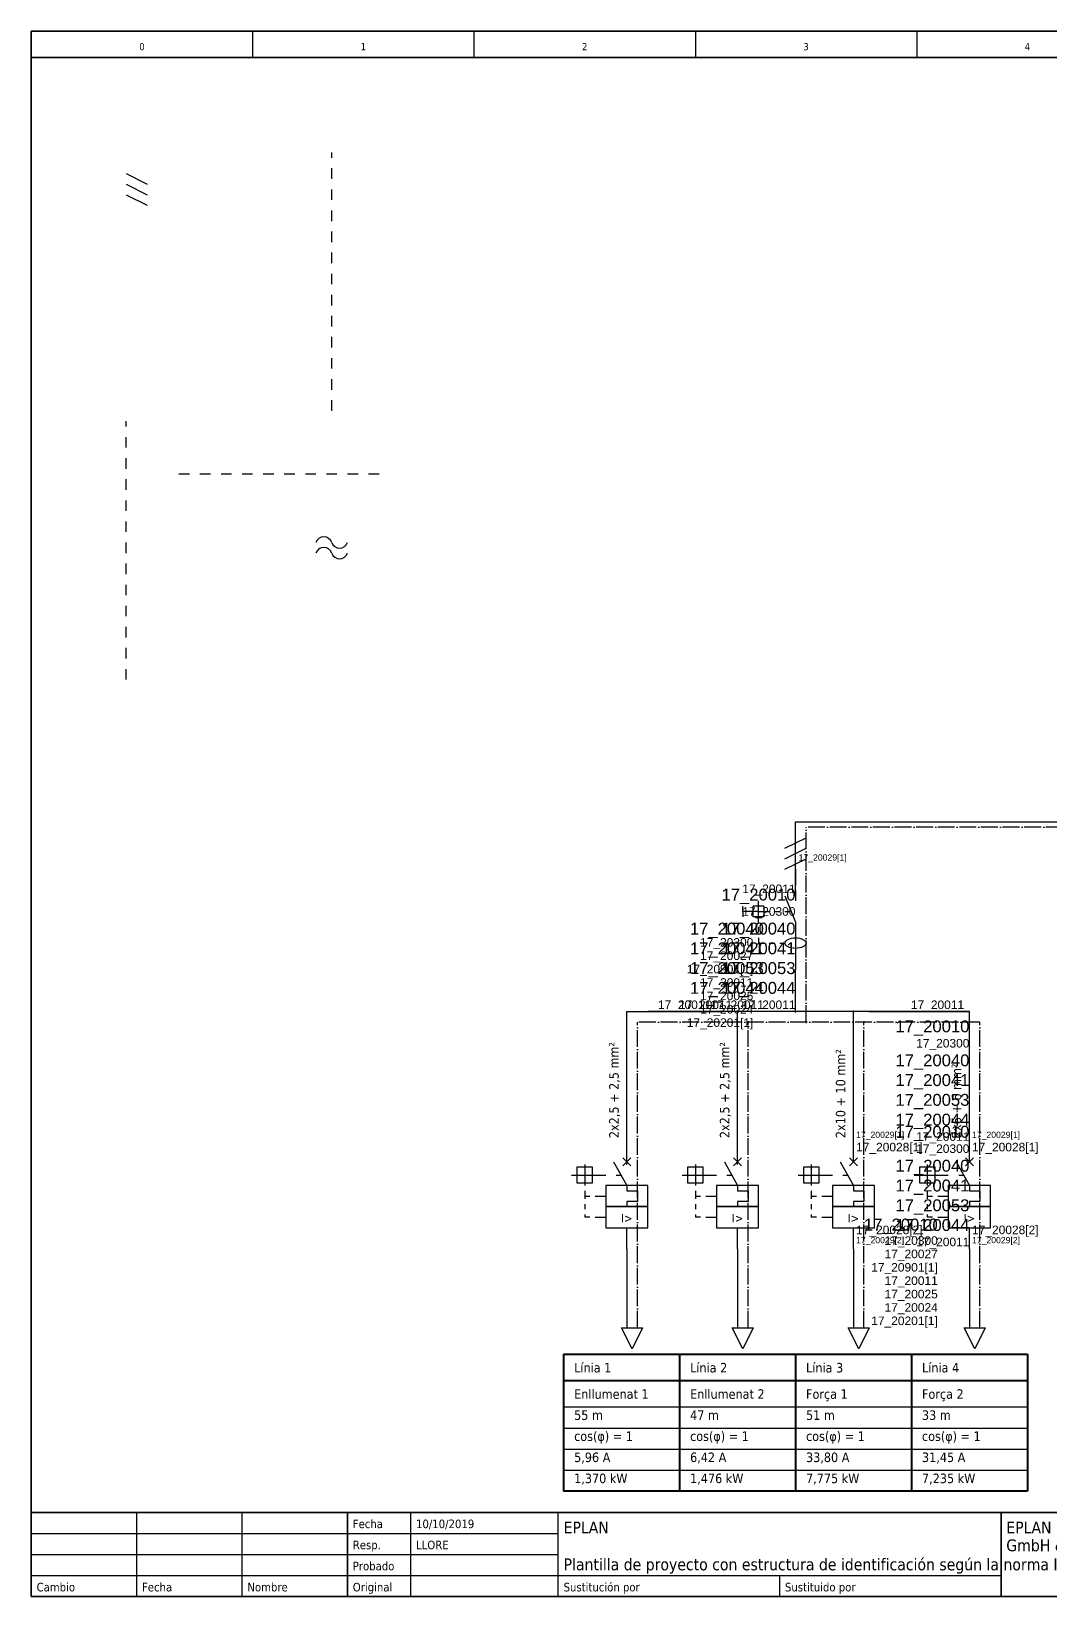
# Model space of a CAD drawing. Header units: millimetres. Extents: x 2792 to 4993, y 1483 to 2534.
# Drawn here: x 2792.5 to 2985.7, y 1483.4 to 1780.4 of the extents above; entities that cross this region are included whole.
import ezdxf
from ezdxf.enums import TextEntityAlignment as Align

# ---------------------------------------------------------------- set-up
doc = ezdxf.new("R2010")
doc.units = ezdxf.units.MM
doc.linetypes.add('EPL_DASH', pattern=[1, 0.5, -0.5])
doc.linetypes.add('EPL_DASHDOT', pattern=[1, 0.8, -0.1, 0, -0.1])
doc.layers.add('1', color=7, linetype='Continuous')
for name, color, linetype, lineweight in [('EPLAN100', 7, 'Continuous', 50), ('EPLAN201', 7, 'Continuous', 35), ('EPLAN304', 5, 'Continuous', 25), ('EPLAN451', 7, 'Continuous', 35), ('EPLAN452', 7, 'Continuous', 35), ('EPLAN453', 7, 'Continuous', 35)]:
    doc.layers.add(name, color=color, linetype=linetype, lineweight=lineweight)
doc.layers.get('0').off()
doc.styles.get("Standard").update_dxf_attribs({"font": 'arial.ttf'})
doc.styles.add('Tahoma', font='tahoma.ttf')

# ---------------------------------------------------------------- blocks, each defined once
blk = doc.blocks.new('EPLFRAME')
at = {"layer": 'EPLAN201', "color": 0, "linetype": 'Continuous', "lineweight": 25, "ltscale": 4}
for p, q in [((42, 297), (42, 292)), ((84, 297), (84, 292)), ((126, 297), (126, 292)), ((168, 297), (168, 292)), ((20, 0), (20, 16)), ((40, 0), (40, 16)), ((72, 0), (72, 16)), ((100, 0), (100, 16)), ((0, 12), (100, 12)), ((0, 8), (100, 8)), ((0, 4), (184, 4)), ((142, 0), (142, 4))]:
    blk.add_line(p, q, dxfattribs=at)
at = {"layer": 'EPLAN201', "color": 0, "linetype": 'Continuous', "lineweight": 35, "ltscale": 4}
for p, q in [((0, 292), (420, 292)), ((0, 16), (420, 16)), ((60, 0), (60, 16)), ((184, 0), (184, 16))]:
    blk.add_line(p, q, dxfattribs=at)
blk.add_lwpolyline([(0, 0), (420, 0), (420, 297), (0, 297)], close=True, dxfattribs=at)
at = {"color": 0}
for tag, p in [('53_19005_1', (21, 293)), ('53_19005', (63, 293)), ('53_19005_8', (105, 293)), ('53_19005_6', (147, 293)), ('53_19005_7', (189, 293)), ('53_19005_9', (231, 293)), ('53_19005_3', (273, 293)), ('53_19005_2', (315, 293)), ('53_19005_4', (357, 293)), ('53_19005_5', (399, 293))]:
    blk.add_attdef(tag, text='', height=1.3545, dxfattribs=at).set_placement(p, align=Align.BOTTOM_CENTER)
for tag, p, height in [('4_11041', (1, 19.2575), 2.2575), ('4_11071[1]', (1, 14.6254), 1.6254), ('4_11074[1]', (21, 14.6254), 1.6254), ('4_11070[1]', (41, 14.6254), 1.6254), ('4_11024', (73, 14.6254), 1.6254), ('14_10014', (101, 14.2575), 2.2575), ('14_10015', (185, 14.2575), 2.2575), ('4_11011', (231, 14.2575), 2.2575), ('4_11030', (301, 14.2575), 2.2575), ('4_11036', (374, 14.6254), 1.6254), ('4_11071[2]', (1, 10.6254), 1.6254), ('4_11074[2]', (21, 10.6254), 1.6254), ('4_11070[2]', (41, 10.6254), 1.6254), ('4_11022', (73, 10.6254), 1.6254), ('4_1540', (374, 10.6254), 1.6254), ('14_10011', (101, 7.2575), 2.2575), ('4_11071[3]', (1, 6.6254), 1.6254), ('4_11074[3]', (21, 6.6254), 1.6254), ('4_11070[3]', (41, 6.6254), 1.6254), ('4_11080', (73, 6.6254), 1.6254), ('4_11059', (301, 6.6254), 1.6254), ('14_10013', (332, 6.6254), 1.6254), ('14_10151', (73, 2.6254), 1.6254), ('14_10300', (415, 2.6254), 1.6254)]:
    blk.add_attdef(tag, p, '', height=height, dxfattribs=at)
for tag, height, p in [('4_11040', 2.2575, (419, 19.2575)), ('4_11000', 1.6254, (419, 6.6254)), ('4_11085', 1.6254, (141, 2.6254)), ('4_11086', 1.6254, (183, 2.6254)), ('4_25020', 1.6254, (413, 2.6254))]:
    blk.add_attdef(tag, text='', height=height, dxfattribs=at).set_placement(p, align=Align.RIGHT)
at = {"layer": 'EPLAN201', "color": 0, "style": 'Tahoma'}
for s, p in [('Fecha', (61, 13)), ('Resp.', (61, 9)), ('Probado', (61, 5)), ('Cambio', (1, 1)), ('Fecha', (21, 1)), ('Nombre', (41, 1)), ('Original', (61, 1)), ('Sustitución por', (101, 1)), ('Sustituido por', (143, 1))]:
    blk.add_text(s, height=1.6254, dxfattribs=at).set_placement(p)
blk = doc.blocks.new('EPLSYM_LibrarySPECIAL_Symbol4_Variant0_Placement2')
at = {"layer": 'EPLAN304', "color": 5, "linetype": 'Continuous', "lineweight": 25, "ltscale": 4}
blk.add_line((0, 0), (4, -2), dxfattribs=at)
at = {"color": 5}
for tag, p in [('17_20010', (0, 20.4)), ('17_20040', (0, 13.95)), ('17_20041', (0, 10.2)), ('17_20053', (0, 6.45)), ('17_20044', (0, 2.7))]:
    blk.add_attdef(tag, text='', height=2.26, dxfattribs=at).set_placement(p, align=Align.BOTTOM_RIGHT)
at = {"color": 73}
blk.add_attdef('17_20300', text='', height=1.63, dxfattribs=at).set_placement((0, 17.7), align=Align.BOTTOM_RIGHT)
at = {"color": 0}
blk.add_attdef('17_20011', text='', height=1.63, dxfattribs=at).set_placement((0, 0), align=Align.BOTTOM_RIGHT)
blk = doc.blocks.new('EPLSYM_LibrarySPECIAL_Symbol4_Variant0_Placement2_1')
at = {"layer": 'EPLAN304', "color": 5, "linetype": 'Continuous', "lineweight": 25, "ltscale": 4}
blk.add_line((0, 0), (4, -2), dxfattribs=at)
at = {"color": 5}
for tag, p in [('17_20010', (0, 20.4)), ('17_20040', (0, 13.95)), ('17_20041', (0, 10.2)), ('17_20053', (0, 6.45)), ('17_20044', (0, 2.7))]:
    blk.add_attdef(tag, text='', height=2.26, dxfattribs=at).set_placement(p, align=Align.BOTTOM_RIGHT)
at = {"color": 73}
blk.add_attdef('17_20300', text='', height=1.63, dxfattribs=at).set_placement((0, 17.7), align=Align.BOTTOM_RIGHT)
at = {"color": 0}
blk.add_attdef('17_20011', text='', height=1.63, dxfattribs=at).set_placement((0, 0), align=Align.BOTTOM_RIGHT)
blk = doc.blocks.new('EPLSYM_LibrarySPECIAL_Symbol4_Variant0_Placement2_2')
at = {"layer": 'EPLAN304', "color": 5, "linetype": 'Continuous', "lineweight": 25, "ltscale": 4}
blk.add_line((0, 0), (4, -2), dxfattribs=at)
at = {"color": 5}
for tag, p in [('17_20010', (0, 20.4)), ('17_20040', (0, 13.95)), ('17_20041', (0, 10.2)), ('17_20053', (0, 6.45)), ('17_20044', (0, 2.7))]:
    blk.add_attdef(tag, text='', height=2.26, dxfattribs=at).set_placement(p, align=Align.BOTTOM_RIGHT)
at = {"color": 73}
blk.add_attdef('17_20300', text='', height=1.63, dxfattribs=at).set_placement((0, 17.7), align=Align.BOTTOM_RIGHT)
at = {"color": 0}
blk.add_attdef('17_20011', text='', height=1.63, dxfattribs=at).set_placement((0, 0), align=Align.BOTTOM_RIGHT)

msp = doc.modelspace()

# ---------------------------------------------------------------- linework, layer by layer
at = {"layer": '1', "linetype": 'Continuous', "lineweight": 25, "ltscale": 4}
for p, q in [((2937.49, 1616.44), (2937.49, 1630.44)), ((2937.49, 1630.44), (3080.49, 1630.44)), ((2935.49, 1625.44), (2939.49, 1627.44)), ((2935.49, 1623.44), (2939.49, 1625.44)), ((2935.49, 1621.44), (2939.49, 1623.44)), ((2937.49, 1621.44), (2937.49, 1618.44)), ((2935.49, 1616.44), (2937.49, 1611.44)), ((2937.49, 1617.44), (2937.49, 1618.44)), ((2927.49, 1613.44), (2927.49, 1614.44)), ((2927.49, 1613.44), (2927.49, 1612.44)), ((2928.49, 1613.44), (2927.49, 1613.44)), ((2929.49, 1613.44), (2928.49, 1613.44)), ((2929.49, 1612.44), (2929.49, 1614.44)), ((2931.49, 1614.44), (2929.49, 1614.44)), ((2930.49, 1613.44), (2929.49, 1613.44)), ((2930.49, 1614.44), (2930.49, 1615.44)), ((2930.49, 1612.44), (2930.49, 1614.44)), ((2930.49, 1613.44), (2931.49, 1613.44)), ((2931.49, 1614.44), (2931.49, 1612.44)), ((2931.49, 1613.44), (2932.49, 1613.44)), ((2933.49, 1613.44), (2934.49, 1613.44)), ((2935.49, 1613.44), (2936.49, 1613.44)), ((2931.49, 1612.44), (2929.49, 1612.44)), ((2930.49, 1611.44), (2930.49, 1612.44)), ((2930.49, 1609.44), (2930.49, 1610.44)), ((2930.49, 1608.44), (2930.49, 1607.44)), ((2930.49, 1607.44), (2931.49, 1607.44)), ((2932.49, 1607.44), (2933.49, 1607.44)), ((2934.49, 1607.44), (2935.49, 1607.44)), ((2937.49, 1609.44), (2937.49, 1604.44)), ((2937.49, 1604.44), (2937.49, 1602.44)), ((2937.49, 1594.44), (2937.49, 1602.44)), ((2905.49, 1565.44), (2905.49, 1594.44)), ((2905.49, 1594.44), (2923.49, 1594.44)), ((2933.49, 1594.44), (2909.49, 1594.44)), ((2926.49, 1594.44), (2921.49, 1594.44)), ((2948.49, 1594.44), (2925.49, 1594.44)), ((2926.49, 1565.44), (2926.49, 1594.44)), ((2955.49, 1594.44), (2931.49, 1594.44)), ((2970.49, 1594.44), (2946.49, 1594.44)), ((2948.49, 1569.44), (2948.49, 1594.44)), ((2951.49, 1594.44), (2970.49, 1594.44)), ((2969.49, 1594.44), (2970.49, 1594.44)), ((2970.49, 1569.44), (2970.49, 1594.44)), ((2905.49, 1565.94), (2905.49, 1569.44)), ((2926.49, 1565.94), (2926.49, 1569.44)), ((2948.49, 1565.94), (2948.49, 1569.44)), ((2970.49, 1565.94), (2970.49, 1569.44)), ((2897.49, 1565.44), (2897.49, 1561.44)), ((2902.99, 1565.94), (2905.49, 1561.44)), ((2904.74, 1565.19), (2906.24, 1566.69)), ((2904.74, 1566.69), (2906.24, 1565.19)), ((2918.49, 1565.44), (2918.49, 1561.44)), ((2923.99, 1565.94), (2926.49, 1561.44)), ((2925.74, 1565.19), (2927.24, 1566.69)), ((2925.74, 1566.69), (2927.24, 1565.19)), ((2940.49, 1565.44), (2940.49, 1561.44)), ((2945.99, 1565.94), (2948.49, 1561.44)), ((2947.74, 1565.19), (2949.24, 1566.69)), ((2947.74, 1566.69), (2949.24, 1565.19)), ((2962.49, 1565.44), (2962.49, 1561.44)), ((2967.99, 1565.94), (2970.49, 1561.44)), ((2969.74, 1565.19), (2971.24, 1566.69)), ((2969.74, 1566.69), (2971.24, 1565.19)), ((2894.99, 1563.44), (2901.49, 1563.44)), ((2903.49, 1563.44), (2904.49, 1563.44)), ((2915.99, 1563.44), (2922.49, 1563.44)), ((2924.49, 1563.44), (2925.49, 1563.44)), ((2937.99, 1563.44), (2944.49, 1563.44)), ((2946.49, 1563.44), (2947.49, 1563.44)), ((2959.99, 1563.44), (2966.49, 1563.44)), ((2968.49, 1563.44), (2969.49, 1563.44)), ((2897.49, 1560.44), (2897.49, 1559.44)), ((2897.49, 1559.44), (2898.49, 1559.44)), ((2897.49, 1559.44), (2897.49, 1558.94)), ((2899.49, 1559.44), (2901.49, 1559.44)), ((2918.49, 1560.44), (2918.49, 1559.44)), ((2918.49, 1559.44), (2919.49, 1559.44)), ((2918.49, 1559.44), (2918.49, 1558.94)), ((2920.49, 1559.44), (2922.49, 1559.44)), ((2940.49, 1560.44), (2940.49, 1559.44)), ((2940.49, 1559.44), (2941.49, 1559.44)), ((2940.49, 1559.44), (2940.49, 1558.94)), ((2942.49, 1559.44), (2944.49, 1559.44)), ((2962.49, 1560.44), (2962.49, 1559.44)), ((2962.49, 1559.44), (2963.49, 1559.44)), ((2962.49, 1559.44), (2962.49, 1558.94)), ((2964.49, 1559.44), (2966.49, 1559.44)), ((2897.49, 1557.94), (2897.49, 1556.94)), ((2918.49, 1557.94), (2918.49, 1556.94)), ((2940.49, 1557.94), (2940.49, 1556.94)), ((2962.49, 1557.94), (2962.49, 1556.94)), ((2897.49, 1555.94), (2897.49, 1555.44)), ((2898.49, 1555.44), (2897.49, 1555.44)), ((2899.49, 1555.44), (2901.49, 1555.44)), ((2905.49, 1549.44), (2905.49, 1553.44)), ((2918.49, 1555.94), (2918.49, 1555.44)), ((2919.49, 1555.44), (2918.49, 1555.44)), ((2920.49, 1555.44), (2922.49, 1555.44)), ((2926.49, 1549.44), (2926.49, 1553.44)), ((2940.49, 1555.94), (2940.49, 1555.44)), ((2941.49, 1555.44), (2940.49, 1555.44)), ((2942.49, 1555.44), (2944.49, 1555.44)), ((2948.49, 1549.44), (2948.49, 1553.44)), ((2962.49, 1555.94), (2962.49, 1555.44)), ((2963.49, 1555.44), (2962.49, 1555.44)), ((2964.49, 1555.44), (2966.49, 1555.44)), ((2970.49, 1549.44), (2970.49, 1553.44)), ((2905.49, 1549.44), (2905.49, 1534.44)), ((2926.49, 1549.44), (2926.49, 1534.44)), ((2948.49, 1549.44), (2948.49, 1534.44)), ((2970.49, 1549.44), (2970.49, 1534.44))]:
    msp.add_line(p, q, dxfattribs=at)
at = {"layer": '1', "linetype": 'EPL_DASHDOT', "lineweight": 30, "ltscale": 4}
for p, q in [((2939.49, 1592.44), (2939.49, 1629.44)), ((3082.49, 1629.44), (2939.49, 1629.44)), ((2907.49, 1534.44), (2907.49, 1592.44)), ((2972.49, 1592.44), (2907.49, 1592.44)), ((2928.49, 1534.44), (2928.49, 1592.44)), ((2950.49, 1534.44), (2950.49, 1592.44)), ((2972.49, 1534.44), (2972.49, 1592.44))]:
    msp.add_line(p, q, dxfattribs=at)
at = {"layer": '1', "linetype": 'Continuous', "lineweight": 25}
for p, q in [((2937.49, 1617.44), (2937.49, 1615.44)), ((2937.5, 1611.44), (2937.5, 1609.44))]:
    msp.add_line(p, q, dxfattribs=at)
at = {"layer": '1', "linetype": 'Continuous', "lineweight": 30, "ltscale": 4}
for p, q in [((2904.49, 1534.44), (2907.49, 1534.44)), ((2906.49, 1530.44), (2904.49, 1534.44)), ((2908.49, 1534.44), (2906.49, 1530.44)), ((2907.49, 1534.44), (2908.49, 1534.44)), ((2925.49, 1534.44), (2928.49, 1534.44)), ((2927.49, 1530.44), (2925.49, 1534.44)), ((2929.49, 1534.44), (2927.49, 1530.44)), ((2928.49, 1534.44), (2929.49, 1534.44)), ((2947.49, 1534.44), (2950.49, 1534.44)), ((2949.49, 1530.44), (2947.49, 1534.44)), ((2951.49, 1534.44), (2949.49, 1530.44)), ((2950.49, 1534.44), (2951.49, 1534.44)), ((2969.49, 1534.44), (2972.49, 1534.44)), ((2971.49, 1530.44), (2969.49, 1534.44)), ((2973.49, 1534.44), (2971.49, 1530.44)), ((2972.49, 1534.44), (2973.49, 1534.44)), ((2893.49, 1519.44), (2981.49, 1519.44)), ((2893.49, 1515.44), (2981.49, 1515.44)), ((2893.49, 1511.44), (2981.49, 1511.44)), ((2893.49, 1507.44), (2981.49, 1507.44))]:
    msp.add_line(p, q, dxfattribs=at)
at = {"layer": '1', "linetype": 'Continuous', "lineweight": 40, "ltscale": 4}
for p, q in [((2893.49, 1529.44), (2915.49, 1529.44)), ((2893.49, 1529.44), (2893.49, 1524.44)), ((2915.49, 1529.44), (2915.49, 1524.44)), ((2915.49, 1529.44), (2937.49, 1529.44)), ((2937.49, 1529.44), (2937.49, 1524.44)), ((2937.49, 1529.44), (2959.49, 1529.44)), ((2959.49, 1529.44), (2959.49, 1524.44)), ((2959.49, 1529.44), (2981.49, 1529.44)), ((2981.49, 1529.44), (2981.49, 1524.44)), ((2893.49, 1524.44), (2915.49, 1524.44)), ((2893.49, 1524.44), (2893.49, 1503.44)), ((2915.49, 1524.44), (2915.49, 1506.44)), ((2915.49, 1524.44), (2937.49, 1524.44)), ((2915.49, 1524.44), (2915.49, 1503.44)), ((2937.49, 1524.44), (2937.49, 1506.44)), ((2937.49, 1524.44), (2937.49, 1503.44)), ((2937.49, 1524.44), (2959.49, 1524.44)), ((2959.49, 1524.44), (2959.49, 1506.44)), ((2959.49, 1524.44), (2959.49, 1503.44)), ((2959.49, 1524.44), (2981.49, 1524.44)), ((2981.49, 1524.44), (2981.49, 1506.44)), ((2981.49, 1524.44), (2981.49, 1503.44)), ((2915.49, 1503.44), (2893.49, 1503.44)), ((2937.49, 1503.44), (2915.49, 1503.44)), ((2959.49, 1503.44), (2937.49, 1503.44)), ((2981.49, 1503.44), (2959.49, 1503.44))]:
    msp.add_line(p, q, dxfattribs=at)
at = {"layer": '1', "linetype": 'Continuous', "lineweight": 25, "ltscale": 4}
for points in [[(2895.99, 1561.94), (2898.99, 1561.94), (2898.99, 1564.94), (2895.99, 1564.94)], [(2916.99, 1561.94), (2919.99, 1561.94), (2919.99, 1564.94), (2916.99, 1564.94)], [(2938.99, 1561.94), (2941.99, 1561.94), (2941.99, 1564.94), (2938.99, 1564.94)], [(2960.99, 1561.94), (2963.99, 1561.94), (2963.99, 1564.94), (2960.99, 1564.94)], [(2901.49, 1557.44), (2909.49, 1557.44), (2909.49, 1561.44), (2901.49, 1561.44)], [(2922.49, 1557.44), (2930.49, 1557.44), (2930.49, 1561.44), (2922.49, 1561.44)], [(2944.49, 1557.44), (2952.49, 1557.44), (2952.49, 1561.44), (2944.49, 1561.44)], [(2966.49, 1557.44), (2974.49, 1557.44), (2974.49, 1561.44), (2966.49, 1561.44)], [(2901.49, 1553.44), (2909.49, 1553.44), (2909.49, 1557.44), (2901.49, 1557.44)], [(2922.49, 1553.44), (2930.49, 1553.44), (2930.49, 1557.44), (2922.49, 1557.44)], [(2944.49, 1553.44), (2952.49, 1553.44), (2952.49, 1557.44), (2944.49, 1557.44)], [(2966.49, 1553.44), (2974.49, 1553.44), (2974.49, 1557.44), (2966.49, 1557.44)]]:
    msp.add_lwpolyline(points, close=True, dxfattribs=at)
for points in [[(2905.49, 1561.44), (2905.49, 1560.44), (2907.49, 1560.44), (2907.49, 1558.44), (2905.49, 1558.44), (2905.49, 1557.44)], [(2926.49, 1561.44), (2926.49, 1560.44), (2928.49, 1560.44), (2928.49, 1558.44), (2926.49, 1558.44), (2926.49, 1557.44)], [(2948.49, 1561.44), (2948.49, 1560.44), (2950.49, 1560.44), (2950.49, 1558.44), (2948.49, 1558.44), (2948.49, 1557.44)], [(2970.49, 1561.44), (2970.49, 1560.44), (2972.49, 1560.44), (2972.49, 1558.44), (2970.49, 1558.44), (2970.49, 1557.44)]]:
    msp.add_lwpolyline(points, dxfattribs=at)
at = {"layer": '1', "linetype": 'Continuous', "lineweight": 100, "ltscale": 4}
for centre in [(2926.49, 1594.44), (2928.49, 1592.44), (2937.49, 1594.44), (2939.49, 1592.44), (2948.49, 1594.44), (2950.49, 1592.44)]:
    msp.add_circle(centre, 0.0000001, dxfattribs=at)
at = {"layer": '1', "linetype": 'Continuous', "lineweight": 25, "ltscale": 4}
msp.add_ellipse((2937.49, 1607.44), major_axis=(2, 0), ratio=0.5, start_param=-6.283185, end_param=0, dxfattribs=at)
at = {"layer": 'EPLAN100', "color": 0, "linetype": 'EPL_DASH', "lineweight": 30, "ltscale": 4}
for p, q in [((2849.49, 1708.44), (2849.49, 1757.44)), ((2810.49, 1657.44), (2810.49, 1706.44)), ((2858.49, 1696.44), (2820.49, 1696.44))]:
    msp.add_line(p, q, dxfattribs=at)
at = {"layer": 'EPLAN100', "color": 0, "linetype": 'Continuous', "lineweight": 30, "ltscale": 4}
for centre, start, end in [((2847.99, 1682.94), 18.4349, 161.5651), ((2847.99, 1680.94), 18.4349, 161.5651), ((2850.99, 1683.94), 198.4349, 341.5651), ((2850.99, 1681.94), 198.4349, 341.5651)]:
    msp.add_arc(centre, 1.58, start, end, dxfattribs=at)

# ---------------------------------------------------------------- block references
ref = msp.add_blockref('EPLFRAME', (2792.49, 1483.44))
ref.add_attrib('14_10011', 'Plantilla de proyecto con estructura de identificación según la norma IEC: Estructura de página con instalación y lugar de montaje y tipo de documento', (2893.49, 1488.44), dxfattribs={"layer": 'EPLAN451', "color": 0, "height": 2.2575, "style": 'Tahoma'})
ref.add_attrib('14_10014', 'EPLAN', (2893.49, 1495.44), dxfattribs={"layer": 'EPLAN451', "color": 0, "height": 2.257, "style": 'Tahoma'})
ref.add_attrib('4_11022', 'LLORE', (2865.49, 1492.44), dxfattribs={"layer": 'EPLAN452', "color": 0, "height": 1.625, "style": 'Tahoma'})
ref.add_attrib('53_19005', '1', dxfattribs={"layer": 'EPLAN453', "color": 0, "height": 1.35, "style": 'Tahoma'}).set_placement((2855.49, 1776.44), align=Align.BOTTOM_CENTER)
ref.add_attrib('53_19005_1', '0', dxfattribs={"layer": 'EPLAN453', "color": 0, "height": 1.35, "style": 'Tahoma'}).set_placement((2813.49, 1776.44), align=Align.BOTTOM_CENTER)
ref.add_attrib('53_19005_6', '3', dxfattribs={"layer": 'EPLAN453', "color": 0, "height": 1.35, "style": 'Tahoma'}).set_placement((2939.49, 1776.44), align=Align.BOTTOM_CENTER)
ref.add_attrib('53_19005_7', '4', dxfattribs={"layer": 'EPLAN453', "color": 0, "height": 1.35, "style": 'Tahoma'}).set_placement((2981.49, 1776.44), align=Align.BOTTOM_CENTER)
ref.add_attrib('4_11024', '10/10/2019', (2865.49, 1496.44), dxfattribs={"layer": 'EPLAN452', "color": 0, "height": 1.625, "style": 'Tahoma'})
ref.add_attrib('14_10015', 'EPLAN Software & Service', (2977.49, 1495.44), dxfattribs={"layer": 'EPLAN451', "color": 0, "height": 2.2575, "style": 'Tahoma'})
ref.add_attrib('53_19005_8', '2', dxfattribs={"layer": 'EPLAN453', "color": 0, "height": 1.35, "style": 'Tahoma'}).set_placement((2897.49, 1776.44), align=Align.BOTTOM_CENTER)
ref.add_attrib('14_10015/1', 'GmbH & Co. KG', (2977.49, 1492.05), dxfattribs={"layer": 'EPLAN451', "color": 0, "height": 2.2575, "style": 'Tahoma'})
for name, p in [('EPLSYM_LibrarySPECIAL_Symbol4_Variant0_Placement2', (2810.49, 1753.44)), ('EPLSYM_LibrarySPECIAL_Symbol4_Variant0_Placement2_1', (2810.49, 1751.44)), ('EPLSYM_LibrarySPECIAL_Symbol4_Variant0_Placement2_2', (2810.49, 1749.44))]:
    msp.add_blockref(name, p)

# ---------------------------------------------------------------- texts
at = {"layer": '1', "style": 'Tahoma'}
for s, p in [('2x2,5 + 2,5 mm²', (2904.49, 1570.44)), ('2x2,5 + 2,5 mm²', (2925.49, 1570.44)), ('2x10 + 10 mm²', (2947.49, 1570.44)), ('2x6 + 6 mm²', (2969.49, 1570.44))]:
    msp.add_text(s, height=1.806, rotation=90, dxfattribs=at).set_placement(p, align=Align.BOTTOM_LEFT)
for p in [(2905.49, 1555.26), (2926.49, 1555.26), (2948.49, 1555.26), (2970.49, 1555.26)]:
    msp.add_text('I>', height=1.625, dxfattribs=at).set_placement(p, align=Align.MIDDLE_CENTER)
for s, p in [('Línia 1', (2895.49, 1525.44)), ('Línia 2', (2917.49, 1525.44)), ('Línia 3', (2939.49, 1525.44)), ('Línia 4', (2961.49, 1525.44)), ('Enllumenat 1', (2895.49, 1520.44)), ('Enllumenat 2', (2917.49, 1520.44)), ('Força 1', (2939.49, 1520.44)), ('Força 2', (2961.49, 1520.44)), ('55 m', (2895.49, 1516.44)), ('47 m', (2917.49, 1516.44)), ('51 m', (2939.49, 1516.44)), ('33 m', (2961.49, 1516.44)), ('cos(φ) = 1 ', (2895.49, 1512.44)), ('cos(φ) = 1 ', (2917.49, 1512.44)), ('cos(φ) = 1 ', (2939.49, 1512.44)), ('cos(φ) = 1 ', (2961.49, 1512.44)), ('5,96 A', (2895.49, 1508.44)), ('6,42 A', (2917.49, 1508.44)), ('33,80 A', (2939.49, 1508.44)), ('31,45 A', (2961.49, 1508.44)), ('1,370 kW', (2895.49, 1504.44)), ('1,476 kW', (2917.49, 1504.44)), ('7,775 kW', (2939.49, 1504.44)), ('7,235 kW', (2961.49, 1504.44))]:
    msp.add_text(s, height=1.806, dxfattribs=at).set_placement(p, align=Align.BOTTOM_LEFT)
at = {"layer": '1'}
for tag, text, height, p in [('17_20029[1]', '17_20029[1]', 1.1739, (2938.09, 1622.74)), ('17_20029[1]', '17_20029[1]', 1.1739, (2948.99, 1570.14)), ('17_20029[1]', '17_20029[1]', 1.1739, (2970.99, 1570.14)), ('17_20028[1]', '17_20028[1]', 1.6254, (2948.99, 1567.44)), ('17_20028[1]', '17_20028[1]', 1.6254, (2970.99, 1567.44))]:
    msp.add_attdef(tag, text=text, height=height, dxfattribs=at).set_placement(p, align=Align.BOTTOM_LEFT)
for tag, text, height, p in [('17_20010', '17_20010', 2.257, (2937.49, 1614.84)), ('17_20011', '17_20011', 1.625, (2937.49, 1616.44)), ('17_20300', '17_20300', 1.625, (2937.49, 1612.14)), ('17_20040', '17_20040', 2.257, (2931.49, 1608.39)), ('17_20040', '17_20040', 2.257, (2937.49, 1608.39)), ('17_20041', '17_20041', 2.257, (2931.49, 1604.64)), ('17_20041', '17_20041', 2.257, (2937.49, 1604.64)), ('17_20053', '17_20053', 2.257, (2931.49, 1600.89)), ('17_20053', '17_20053', 2.257, (2937.49, 1600.89)), ('17_20044', '17_20044', 2.257, (2931.49, 1597.14)), ('17_20044', '17_20044', 2.257, (2937.49, 1597.14)), ('17_20011', '17_20011', 1.625, (2921.49, 1594.44)), ('17_20011', '17_20011', 1.625, (2925.49, 1594.44)), ('17_20011', '17_20011', 1.625, (2931.49, 1594.44)), ('17_20011', '17_20011', 1.625, (2937.49, 1594.44)), ('17_20011', '17_20011', 1.625, (2969.49, 1594.44)), ('17_20010', '17_20010', 2.257, (2970.49, 1589.84)), ('17_20300', '17_20300', 1.625, (2970.49, 1587.14)), ('17_20040', '17_20040', 2.257, (2970.49, 1583.39)), ('17_20041', '17_20041', 2.257, (2970.49, 1579.64)), ('17_20053', '17_20053', 2.257, (2970.49, 1575.89)), ('17_20044', '17_20044', 2.257, (2970.49, 1572.14)), ('17_20010', '17_20010', 2.257, (2970.49, 1569.84)), ('17_20011', '17_20011', 1.625, (2970.49, 1569.44)), ('17_20300', '17_20300', 1.625, (2970.49, 1567.14)), ('17_20040', '17_20040', 2.257, (2970.49, 1563.39)), ('17_20041', '17_20041', 2.257, (2970.49, 1559.64)), ('17_20053', '17_20053', 2.257, (2970.49, 1555.89)), ('17_20044', '17_20044', 2.257, (2970.49, 1552.14)), ('17_20011', '17_20011', 1.625, (2970.49, 1549.44))]:
    msp.add_attdef(tag, text=text, height=height, dxfattribs=at).set_placement(p, align=Align.BOTTOM_RIGHT)
for tag, text, height, p in [('17_20300', '17_20300', 1.625, (2929.49, 1607.58)), ('17_20027', '17_20027', 1.625, (2929.49, 1605.05)), ('17_20901[1]', '17_20901[1]', 1.6254, (2929.49, 1602.51)), ('17_20011', '17_20011', 1.625, (2929.49, 1599.97)), ('17_20025', '17_20025', 1.625, (2929.49, 1597.43)), ('17_20024', '17_20024', 1.625, (2929.49, 1594.89)), ('17_20201[1]', '17_20201[1]', 1.6254, (2929.49, 1592.36)), ('17_20010', '17_20010', 2.257, (2964.49, 1554.04)), ('17_20300', '17_20300', 1.625, (2964.49, 1551)), ('17_20027', '17_20027', 1.625, (2964.49, 1548.47)), ('17_20901[1]', '17_20901[1]', 1.6254, (2964.49, 1545.93)), ('17_20011', '17_20011', 1.625, (2964.49, 1543.39)), ('17_20025', '17_20025', 1.625, (2964.49, 1540.85)), ('17_20024', '17_20024', 1.625, (2964.49, 1538.31)), ('17_20201[1]', '17_20201[1]', 1.6254, (2964.49, 1535.78))]:
    msp.add_attdef(tag, text=text, height=height, dxfattribs=at).set_placement(p, align=Align.MIDDLE_RIGHT)
for tag, text, height, p in [('17_20028[2]', '17_20028[2]', 1.6254, (2948.99, 1553.84)), ('17_20028[2]', '17_20028[2]', 1.6254, (2970.99, 1553.84)), ('17_20029[2]', '17_20029[2]', 1.1739, (2948.99, 1551.68)), ('17_20029[2]', '17_20029[2]', 1.1739, (2970.99, 1551.68))]:
    msp.add_attdef(tag, text=text, height=height, dxfattribs=at).set_placement(p, align=Align.TOP_LEFT)

doc.saveas('drawing.dxf')
